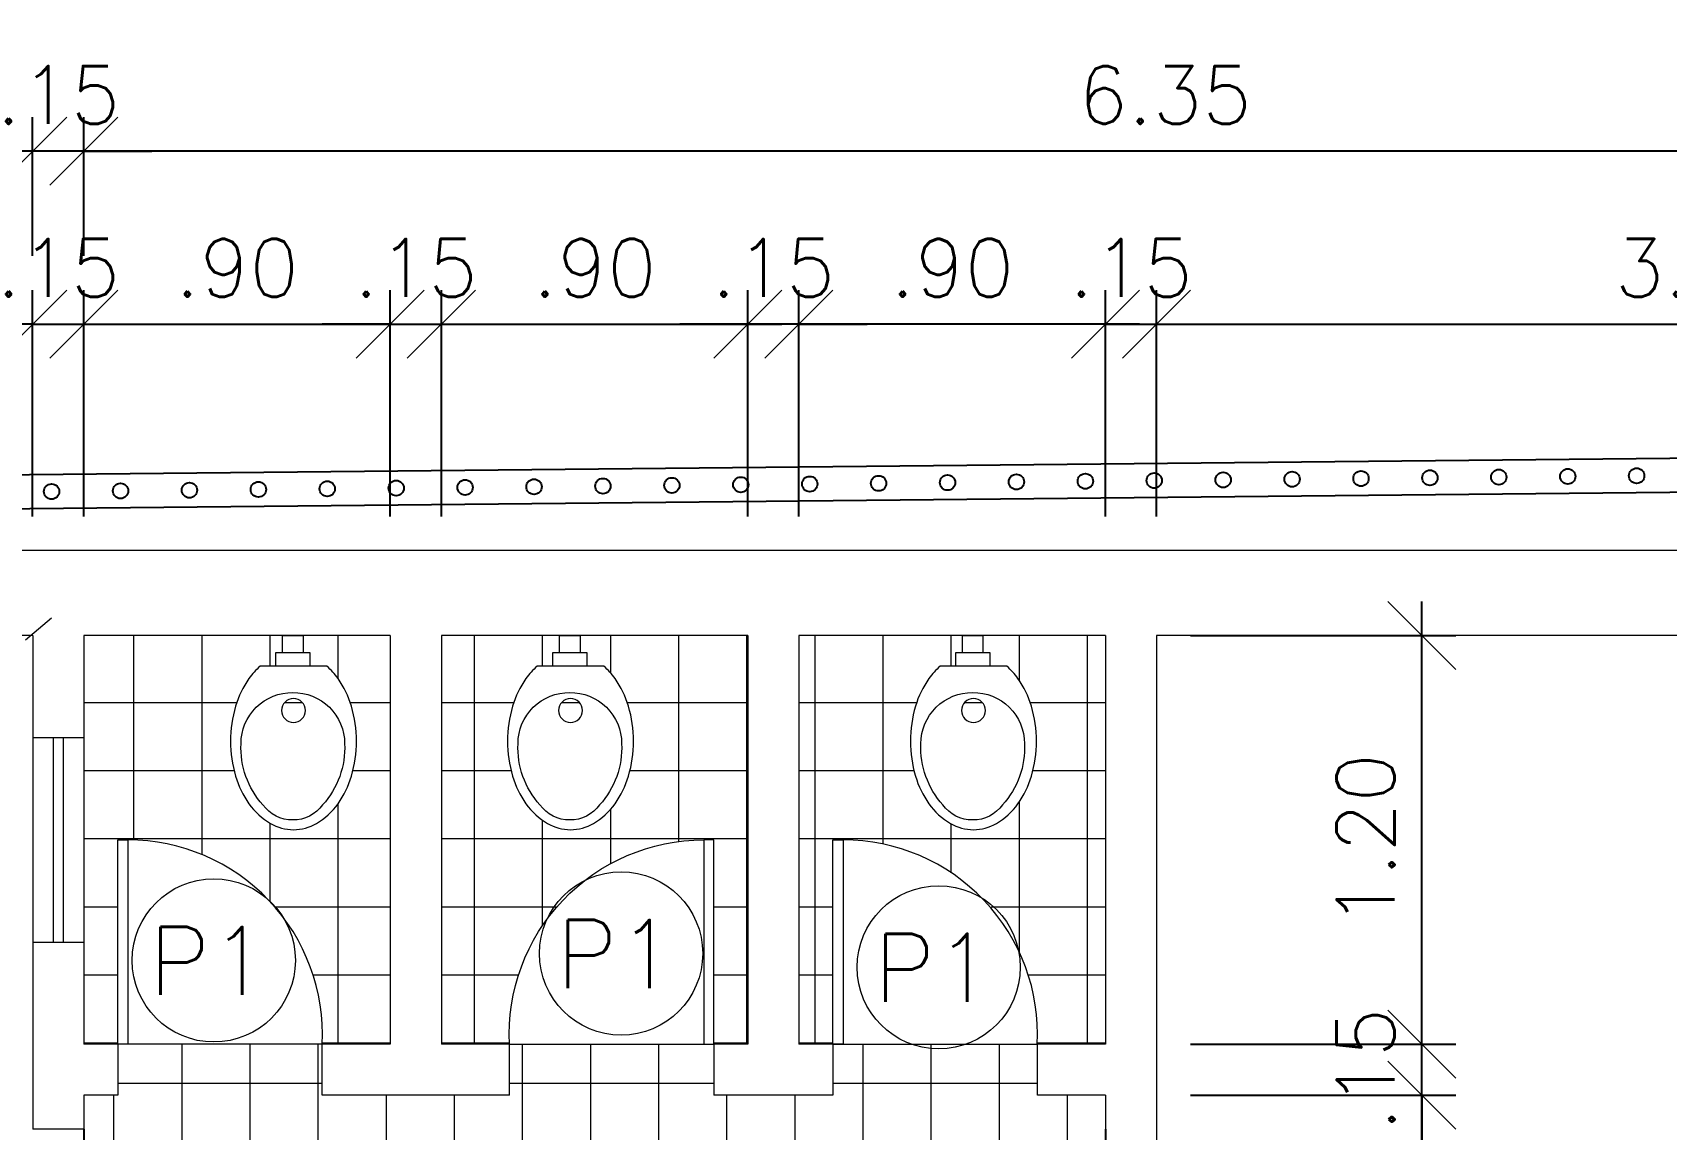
# Model space of a CAD drawing. Header units: millimetres. Extents: x 521 to 1055, y 261 to 520.
# Drawn here: x 609.561 to 614.358, y 335.264 to 338.485 of the extents above; entities that cross this region are included whole.
import ezdxf

# ---------------------------------------------------------------- set-up
doc = ezdxf.new("R2010")
doc.units = ezdxf.units.MM
doc.linetypes.add('CONTINU', pattern=[0])
doc.linetypes.add('DASHDOT', pattern=[1, 0.5, -0.25, 0, -0.25])
doc.layers.add('0.1', color=8, linetype='Continuous', lineweight=13)
doc.layers.add('01', color=8, linetype='Continuous')
doc.layers.add('parede', color=5, linetype='Continuous')
doc.styles.add('ROMANS', font='romans')
doc.styles.get("Standard").update_dxf_attribs({"font": 'romans.shx'})
doc.dimstyles.new('Fares Eng - 50', dxfattribs={"dimscale": 2, "dimtxt": 0.085, "dimasz": 0.1, "dimexe": 0.05, "dimexo": 0.05, "dimgap": 0.04, "dimtad": 1, "dimzin": 4, "dimdsep": 46, "dimtxsty": 'ROMANS', "dimblk1": 'OBLIQUE', "dimblk2": 'OBLIQUE', "dimsah": 1, "dimcen": 0.05, "dimdle": 0.05, "dimclrd": 8, "dimclre": 8, "dimclrt": 8, "dimaunit": 1, "dimadec": 0, "dimazin": 0, "dimtfac": 1, "dimtix": 1, "dimtmove": 2, "dimatfit": 0, "dimldrblk": 'OPEN90', "dimfxl": 1, "dimtolj": 1, "dimtzin": 0, "dimarcsym": 0})
pattern_1 = [(0, (-65.94123, -87.282), (0, 0.2), []), (90, (-65.94123, -87.282), (-0.2, 1e-17), [])]

# ---------------------------------------------------------------- blocks, each defined once
blk = doc.blocks.new('P60')
at = {"color": 252}
blk.add_lwpolyline([(-0.6, 0.0596), (0, 0.0596), (0, 0.03), (-0.6, 0.03)], close=True, dxfattribs=at)
at = {"color": 8}
blk.add_arc((-0.0289, 0.0596), 0.5711, 87.1025, 180, dxfattribs=at)
blk = doc.blocks.new('Vaso')
for points in [[(0.03, -0.05), (0.03, 0), (-0.03, 0), (-0.03, -0.05)], [(0.05, -0.09), (0.05, -0.05), (-0.05, -0.05), (-0.05, -0.09)]]:
    blk.add_lwpolyline(points)
for points in [[(0.1829, -0.31, -0.071776), (0.168, -0.4129, -0.083144), (0.1287, -0.4938, -0.106699), (0.0652, -0.5518, -0.132564), (-0.0021, -0.57, -0.132564), (-0.0694, -0.5518, -0.106699), (-0.1329, -0.4938, -0.083144), (-0.1722, -0.4129, -0.071776), (-0.1871, -0.31, -0.071776), (-0.1722, -0.2071, -0.083144), (-0.1329, -0.1262, -0.060171), (-0.1, -0.09), (0.0958, -0.09, -0.060171), (0.1287, -0.1262, -0.083144), (0.168, -0.2071, -0.071776)], [(-0.0876, -0.4972, 0.2474), (0, -0.5413, 0.2474), (0.0876, -0.4972, 0.197858), (0.1521, -0.3175, 0.418329), (0, -0.1675, 0.418329), (-0.1521, -0.3175, 0.197858)]]:
    blk.add_lwpolyline(points, format="xyb", close=True)
blk.add_circle((-0.0021, -0.22), 0.0352)
blk = doc.blocks.new('_OBLIQUE')
at = {"color": 0, "linetype": 'ByBlock'}
blk.add_line((-0.5, -0.5), (0.5, 0.5), dxfattribs=at)
blk = doc.blocks.new('*D1268')
at = {"layer": '0.1', "color": 8, "linetype": 'CONTINU', "lineweight": -2, "transparency": 16777216}
for p, q in [((609.5614, 337.0645), (609.5614, 337.7293)), ((609.7114, 337.0645), (609.7114, 337.7293)), ((609.5614, 337.6293), (609.3614, 337.6293)), ((609.5614, 337.6293), (609.7114, 337.6293)), ((609.7114, 337.6293), (609.9114, 337.6293))]:
    blk.add_line(p, q, dxfattribs=at)
at = {"layer": 'DEFPOINTS', "color": 0, "linetype": 'CONTINU', "lineweight": -2, "transparency": 16777216}
for p in [(609.7114, 337.6293), (609.5614, 336.9645), (609.7114, 336.9645)]:
    blk.add_point(p, dxfattribs=at)
at = {"layer": '0.1', "color": 8, "linetype": 'CONTINU', "lineweight": -2, "transparency": 16777216, "xscale": 0.2, "yscale": 0.2, "zscale": 0.2}
blk.add_blockref('_OBLIQUE', (609.5614, 337.6293), dxfattribs=at)
at = {"layer": '0.1', "color": 8, "linetype": 'CONTINU', "lineweight": -2, "transparency": 16777216, "xscale": 0.2, "yscale": 0.2, "zscale": 0.2, "rotation": 180}
blk.add_blockref('_OBLIQUE', (609.7114, 337.6293), dxfattribs=at)
at = {"layer": '0.1', "color": 8, "linetype": 'CONTINU', "transparency": 16777216, "insert": (609.6364, 337.7943), "char_height": 0.17, "attachment_point": 5, "style": 'ROMANS'}
blk.add_mtext('\\A1;.15', dxfattribs=at)
blk = doc.blocks.new('_Open90')
at = {"color": 0, "linetype": 'ByBlock', "lineweight": -2}
for p, q in [((-0.5, 0.5), (0, 0)), ((0, 0), (-1, 0)), ((0, 0), (-0.5, -0.5))]:
    blk.add_line(p, q, dxfattribs=at)
blk = doc.blocks.new('*D1269')
at = {"layer": '0.1', "color": 8, "linetype": 'CONTINU', "lineweight": -2, "transparency": 16777216}
for p, q in [((609.7114, 337.0645), (609.7114, 337.7293)), ((610.6114, 337.0645), (610.6114, 337.7293)), ((609.6114, 337.6293), (610.7114, 337.6293))]:
    blk.add_line(p, q, dxfattribs=at)
at = {"layer": 'DEFPOINTS', "color": 0, "linetype": 'CONTINU', "lineweight": -2, "transparency": 16777216}
for p in [(610.6114, 337.6293), (609.7114, 336.9645), (610.6114, 336.9645)]:
    blk.add_point(p, dxfattribs=at)
at = {"layer": '0.1', "color": 8, "linetype": 'CONTINU', "lineweight": -2, "transparency": 16777216, "xscale": 0.2, "yscale": 0.2, "zscale": 0.2, "rotation": 180}
blk.add_blockref('_OBLIQUE', (609.7114, 337.6293), dxfattribs=at)
at = {"layer": '0.1', "color": 8, "linetype": 'CONTINU', "lineweight": -2, "transparency": 16777216, "xscale": 0.2, "yscale": 0.2, "zscale": 0.2}
blk.add_blockref('_OBLIQUE', (610.6114, 337.6293), dxfattribs=at)
at = {"layer": '0.1', "color": 8, "linetype": 'CONTINU', "transparency": 16777216, "insert": (610.1614, 337.7943), "char_height": 0.17, "attachment_point": 5, "style": 'ROMANS'}
blk.add_mtext('\\A1;.90', dxfattribs=at)
blk = doc.blocks.new('*D1270')
at = {"layer": '0.1', "color": 8, "linetype": 'CONTINU', "lineweight": -2, "transparency": 16777216}
for p, q in [((610.6114, 337.0645), (610.6114, 337.7293)), ((610.7614, 337.0645), (610.7614, 337.7293)), ((610.6114, 337.6293), (610.4114, 337.6293)), ((610.6114, 337.6293), (610.7614, 337.6293)), ((610.7614, 337.6293), (610.9614, 337.6293))]:
    blk.add_line(p, q, dxfattribs=at)
at = {"layer": 'DEFPOINTS', "color": 0, "linetype": 'CONTINU', "lineweight": -2, "transparency": 16777216}
for p in [(610.7614, 337.6293), (610.6114, 336.9645), (610.7614, 336.9645)]:
    blk.add_point(p, dxfattribs=at)
at = {"layer": '0.1', "color": 8, "linetype": 'CONTINU', "lineweight": -2, "transparency": 16777216, "xscale": 0.2, "yscale": 0.2, "zscale": 0.2}
blk.add_blockref('_OBLIQUE', (610.6114, 337.6293), dxfattribs=at)
at = {"layer": '0.1', "color": 8, "linetype": 'CONTINU', "lineweight": -2, "transparency": 16777216, "xscale": 0.2, "yscale": 0.2, "zscale": 0.2, "rotation": 180}
blk.add_blockref('_OBLIQUE', (610.7614, 337.6293), dxfattribs=at)
at = {"layer": '0.1', "color": 8, "linetype": 'CONTINU', "transparency": 16777216, "insert": (610.6864, 337.7943), "char_height": 0.17, "attachment_point": 5, "style": 'ROMANS'}
blk.add_mtext('\\A1;.15', dxfattribs=at)
blk = doc.blocks.new('*D1271')
at = {"layer": '0.1', "color": 8, "linetype": 'CONTINU', "lineweight": -2, "transparency": 16777216}
for p, q in [((610.7614, 337.0645), (610.7614, 337.7293)), ((611.6614, 337.0645), (611.6614, 337.7293)), ((610.6614, 337.6293), (611.7614, 337.6293))]:
    blk.add_line(p, q, dxfattribs=at)
at = {"layer": 'DEFPOINTS', "color": 0, "linetype": 'CONTINU', "lineweight": -2, "transparency": 16777216}
for p in [(611.6614, 337.6293), (610.7614, 336.9645), (611.6614, 336.9645)]:
    blk.add_point(p, dxfattribs=at)
at = {"layer": '0.1', "color": 8, "linetype": 'CONTINU', "lineweight": -2, "transparency": 16777216, "xscale": 0.2, "yscale": 0.2, "zscale": 0.2, "rotation": 180}
blk.add_blockref('_OBLIQUE', (610.7614, 337.6293), dxfattribs=at)
at = {"layer": '0.1', "color": 8, "linetype": 'CONTINU', "lineweight": -2, "transparency": 16777216, "xscale": 0.2, "yscale": 0.2, "zscale": 0.2}
blk.add_blockref('_OBLIQUE', (611.6614, 337.6293), dxfattribs=at)
at = {"layer": '0.1', "color": 8, "linetype": 'CONTINU', "transparency": 16777216, "insert": (611.2114, 337.7943), "char_height": 0.17, "attachment_point": 5, "style": 'ROMANS'}
blk.add_mtext('\\A1;.90', dxfattribs=at)
blk = doc.blocks.new('*D1272')
at = {"layer": '0.1', "color": 8, "linetype": 'CONTINU', "lineweight": -2, "transparency": 16777216}
for p, q in [((612.7114, 337.0645), (612.7114, 337.7293)), ((612.8614, 337.0645), (612.8614, 337.7293)), ((612.7114, 337.6293), (612.5114, 337.6293)), ((612.7114, 337.6293), (612.8614, 337.6293)), ((612.8614, 337.6293), (613.0614, 337.6293))]:
    blk.add_line(p, q, dxfattribs=at)
at = {"layer": 'DEFPOINTS', "color": 0, "linetype": 'CONTINU', "lineweight": -2, "transparency": 16777216}
for p in [(612.8614, 337.6293), (612.7114, 336.9645), (612.8614, 336.9645)]:
    blk.add_point(p, dxfattribs=at)
at = {"layer": '0.1', "color": 8, "linetype": 'CONTINU', "lineweight": -2, "transparency": 16777216, "xscale": 0.2, "yscale": 0.2, "zscale": 0.2}
blk.add_blockref('_OBLIQUE', (612.7114, 337.6293), dxfattribs=at)
at = {"layer": '0.1', "color": 8, "linetype": 'CONTINU', "lineweight": -2, "transparency": 16777216, "xscale": 0.2, "yscale": 0.2, "zscale": 0.2, "rotation": 180}
blk.add_blockref('_OBLIQUE', (612.8614, 337.6293), dxfattribs=at)
at = {"layer": '0.1', "color": 8, "linetype": 'CONTINU', "transparency": 16777216, "insert": (612.7864, 337.7943), "char_height": 0.17, "attachment_point": 5, "style": 'ROMANS'}
blk.add_mtext('\\A1;.15', dxfattribs=at)
blk = doc.blocks.new('*D1273')
at = {"layer": '0.1', "color": 8, "linetype": 'CONTINU', "lineweight": -2, "transparency": 16777216}
for p, q in [((612.8614, 337.0645), (612.8614, 337.7293)), ((616.0614, 337.0645), (616.0614, 337.7293)), ((612.7614, 337.6293), (616.1614, 337.6293))]:
    blk.add_line(p, q, dxfattribs=at)
at = {"layer": 'DEFPOINTS', "color": 0, "linetype": 'CONTINU', "lineweight": -2, "transparency": 16777216}
for p in [(616.0614, 337.6293), (612.8614, 336.9645), (616.0614, 336.9645)]:
    blk.add_point(p, dxfattribs=at)
at = {"layer": '0.1', "color": 8, "linetype": 'CONTINU', "lineweight": -2, "transparency": 16777216, "xscale": 0.2, "yscale": 0.2, "zscale": 0.2, "rotation": 180}
blk.add_blockref('_OBLIQUE', (612.8614, 337.6293), dxfattribs=at)
at = {"layer": '0.1', "color": 8, "linetype": 'CONTINU', "lineweight": -2, "transparency": 16777216, "xscale": 0.2, "yscale": 0.2, "zscale": 0.2}
blk.add_blockref('_OBLIQUE', (616.0614, 337.6293), dxfattribs=at)
at = {"layer": '0.1', "color": 8, "linetype": 'CONTINU', "transparency": 16777216, "insert": (614.4614, 337.7943), "char_height": 0.17, "attachment_point": 5, "style": 'ROMANS'}
blk.add_mtext('\\A1;3.20', dxfattribs=at)
blk = doc.blocks.new('*D1275')
at = {"layer": '0.1', "color": 8, "linetype": 'CONTINU', "lineweight": -2, "transparency": 16777216}
for p, q in [((609.7114, 337.8293), (609.7114, 338.237)), ((616.0614, 337.8293), (616.0614, 338.237)), ((616.1614, 338.137), (609.6114, 338.137))]:
    blk.add_line(p, q, dxfattribs=at)
at = {"layer": 'DEFPOINTS', "color": 0, "linetype": 'CONTINU', "lineweight": -2, "transparency": 16777216}
for p in [(609.7114, 338.137), (609.7114, 337.7293), (616.0614, 337.7293)]:
    blk.add_point(p, dxfattribs=at)
at = {"layer": '0.1', "color": 8, "linetype": 'CONTINU', "lineweight": -2, "transparency": 16777216, "xscale": 0.2, "yscale": 0.2, "zscale": 0.2, "rotation": 180}
blk.add_blockref('_OBLIQUE', (609.7114, 338.137), dxfattribs=at)
at = {"layer": '0.1', "color": 8, "linetype": 'CONTINU', "lineweight": -2, "transparency": 16777216, "xscale": 0.2, "yscale": 0.2, "zscale": 0.2}
blk.add_blockref('_OBLIQUE', (616.0614, 338.137), dxfattribs=at)
at = {"layer": '0.1', "color": 8, "linetype": 'CONTINU', "transparency": 16777216, "insert": (612.8864, 338.302), "char_height": 0.17, "attachment_point": 5, "style": 'ROMANS'}
blk.add_mtext('\\A1;6.35', dxfattribs=at)
blk = doc.blocks.new('*D1277')
at = {"layer": '0.1', "color": 8, "linetype": 'CONTINU', "lineweight": -2, "transparency": 16777216}
for p, q in [((609.5614, 337.8293), (609.5614, 338.237)), ((609.7114, 337.8293), (609.7114, 338.237)), ((609.5614, 338.137), (609.3614, 338.137)), ((609.7114, 338.137), (609.5614, 338.137)), ((609.7114, 338.137), (609.9114, 338.137))]:
    blk.add_line(p, q, dxfattribs=at)
at = {"layer": 'DEFPOINTS', "color": 0, "linetype": 'CONTINU', "lineweight": -2, "transparency": 16777216}
for p in [(609.5614, 338.137), (609.5614, 337.7293), (609.7114, 337.7293)]:
    blk.add_point(p, dxfattribs=at)
at = {"layer": '0.1', "color": 8, "linetype": 'CONTINU', "lineweight": -2, "transparency": 16777216, "xscale": 0.2, "yscale": 0.2, "zscale": 0.2}
blk.add_blockref('_OBLIQUE', (609.5614, 338.137), dxfattribs=at)
at = {"layer": '0.1', "color": 8, "linetype": 'CONTINU', "lineweight": -2, "transparency": 16777216, "xscale": 0.2, "yscale": 0.2, "zscale": 0.2, "rotation": 180}
blk.add_blockref('_OBLIQUE', (609.7114, 338.137), dxfattribs=at)
at = {"layer": '0.1', "color": 8, "linetype": 'CONTINU', "transparency": 16777216, "insert": (609.6364, 338.302), "char_height": 0.17, "attachment_point": 5, "style": 'ROMANS'}
blk.add_mtext('\\A1;.15', dxfattribs=at)
blk = doc.blocks.new('*D1278')
at = {"layer": '0.1', "color": 8, "linetype": 'CONTINU', "lineweight": -2, "transparency": 16777216}
for p, q in [((607.0614, 337.8293), (607.0614, 338.237)), ((609.5614, 337.8293), (609.5614, 338.237)), ((609.6614, 338.137), (606.9614, 338.137))]:
    blk.add_line(p, q, dxfattribs=at)
at = {"layer": 'DEFPOINTS', "color": 0, "linetype": 'CONTINU', "lineweight": -2, "transparency": 16777216}
for p in [(607.0614, 338.137), (607.0614, 337.7293), (609.5614, 337.7293)]:
    blk.add_point(p, dxfattribs=at)
at = {"layer": '0.1', "color": 8, "linetype": 'CONTINU', "lineweight": -2, "transparency": 16777216, "xscale": 0.2, "yscale": 0.2, "zscale": 0.2, "rotation": 180}
blk.add_blockref('_OBLIQUE', (607.0614, 338.137), dxfattribs=at)
at = {"layer": '0.1', "color": 8, "linetype": 'CONTINU', "lineweight": -2, "transparency": 16777216, "xscale": 0.2, "yscale": 0.2, "zscale": 0.2}
blk.add_blockref('_OBLIQUE', (609.5614, 338.137), dxfattribs=at)
at = {"layer": '0.1', "color": 8, "linetype": 'CONTINU', "transparency": 16777216, "insert": (607.8978, 338.3677), "char_height": 0.17, "attachment_point": 5, "style": 'ROMANS'}
blk.add_mtext('\\A1;2.50', dxfattribs=at)
blk = doc.blocks.new('*D1282')
at = {"layer": '0.1', "color": 8, "linetype": 'CONTINU', "lineweight": -2, "transparency": 16777216}
for p, q in [((600.3114, 338.337), (600.3114, 338.7447)), ((616.3114, 338.337), (616.3114, 338.7447)), ((616.4114, 338.6447), (600.2114, 338.6447))]:
    blk.add_line(p, q, dxfattribs=at)
at = {"layer": 'DEFPOINTS', "color": 0, "linetype": 'CONTINU', "lineweight": -2, "transparency": 16777216}
for p in [(600.3114, 338.6447), (600.3114, 338.237), (616.3114, 338.237)]:
    blk.add_point(p, dxfattribs=at)
at = {"layer": '0.1', "color": 8, "linetype": 'CONTINU', "lineweight": -2, "transparency": 16777216, "xscale": 0.2, "yscale": 0.2, "zscale": 0.2, "rotation": 180}
blk.add_blockref('_OBLIQUE', (600.3114, 338.6447), dxfattribs=at)
at = {"layer": '0.1', "color": 8, "linetype": 'CONTINU', "lineweight": -2, "transparency": 16777216, "xscale": 0.2, "yscale": 0.2, "zscale": 0.2}
blk.add_blockref('_OBLIQUE', (616.3114, 338.6447), dxfattribs=at)
at = {"layer": '0.1', "color": 8, "linetype": 'CONTINU', "transparency": 16777216, "insert": (607.8096, 338.8579), "char_height": 0.17, "attachment_point": 5, "style": 'ROMANS'}
blk.add_mtext('\\A1;16.00', dxfattribs=at)
blk = doc.blocks.new('*D1599')
at = {"layer": '0.1', "color": 8, "linetype": 'CONTINU', "lineweight": -2, "transparency": 16777216}
for p, q in [((613.6402, 335.5145), (613.6402, 335.7145)), ((612.9614, 335.5145), (613.7402, 335.5145)), ((613.6402, 335.3645), (613.6402, 335.5145)), ((612.9614, 335.3645), (613.7402, 335.3645)), ((613.6402, 335.3645), (613.6402, 335.1645))]:
    blk.add_line(p, q, dxfattribs=at)
at = {"layer": 'DEFPOINTS', "color": 0, "linetype": 'CONTINU', "lineweight": -2, "transparency": 16777216}
for p in [(612.8614, 335.5145), (613.6402, 335.5145), (612.8614, 335.3645)]:
    blk.add_point(p, dxfattribs=at)
at = {"layer": '0.1', "color": 8, "linetype": 'CONTINU', "lineweight": -2, "transparency": 16777216, "xscale": 0.2, "yscale": 0.2, "zscale": 0.2}
for p, rotation in [((613.6402, 335.5145), 270), ((613.6402, 335.3645), 90)]:
    blk.add_blockref('_OBLIQUE', p, dxfattribs=dict(at, rotation=rotation))
at = {"layer": '0.1', "color": 8, "linetype": 'CONTINU', "transparency": 16777216, "insert": (613.4752, 335.4395), "char_height": 0.17, "attachment_point": 5, "rotation": 90, "style": 'ROMANS'}
blk.add_mtext('\\A1;.15', dxfattribs=at)
blk = doc.blocks.new('*D1600')
at = {"layer": '0.1', "color": 8, "linetype": 'CONTINU', "lineweight": -2, "transparency": 16777216}
for p, q in [((613.6402, 335.4145), (613.6402, 336.8145)), ((612.9614, 336.7145), (613.7402, 336.7145)), ((612.9614, 335.5145), (613.7402, 335.5145))]:
    blk.add_line(p, q, dxfattribs=at)
at = {"layer": 'DEFPOINTS', "color": 0, "linetype": 'CONTINU', "lineweight": -2, "transparency": 16777216}
for p in [(612.8614, 336.7145), (613.6402, 336.7145), (612.8614, 335.5145)]:
    blk.add_point(p, dxfattribs=at)
at = {"layer": '0.1', "color": 8, "linetype": 'CONTINU', "lineweight": -2, "transparency": 16777216, "xscale": 0.2, "yscale": 0.2, "zscale": 0.2}
for p, rotation in [((613.6402, 336.7145), 90), ((613.6402, 335.5145), 270)]:
    blk.add_blockref('_OBLIQUE', p, dxfattribs=dict(at, rotation=rotation))
at = {"layer": '0.1', "color": 8, "linetype": 'CONTINU', "transparency": 16777216, "insert": (613.4752, 336.1145), "char_height": 0.17, "attachment_point": 5, "rotation": 90, "style": 'ROMANS'}
blk.add_mtext('\\A1;1.20', dxfattribs=at)
blk = doc.blocks.new('*D1343')
at = {"layer": '0.1', "color": 8, "linetype": 'CONTINU', "lineweight": -2, "transparency": 16777216}
for p, q in [((611.8114, 337.0645), (611.8114, 337.7293)), ((612.7114, 337.0645), (612.7114, 337.7293)), ((612.8114, 337.6293), (611.7114, 337.6293))]:
    blk.add_line(p, q, dxfattribs=at)
at = {"layer": 'DEFPOINTS', "color": 0, "linetype": 'CONTINU', "lineweight": -2, "transparency": 16777216}
for p in [(611.8114, 337.6293), (611.8114, 336.9645), (612.7114, 336.9645)]:
    blk.add_point(p, dxfattribs=at)
at = {"layer": '0.1', "color": 8, "linetype": 'CONTINU', "lineweight": -2, "transparency": 16777216, "xscale": 0.2, "yscale": 0.2, "zscale": 0.2, "rotation": 180}
blk.add_blockref('_OBLIQUE', (611.8114, 337.6293), dxfattribs=at)
at = {"layer": '0.1', "color": 8, "linetype": 'CONTINU', "lineweight": -2, "transparency": 16777216, "xscale": 0.2, "yscale": 0.2, "zscale": 0.2}
blk.add_blockref('_OBLIQUE', (612.7114, 337.6293), dxfattribs=at)
at = {"layer": '0.1', "color": 8, "linetype": 'CONTINU', "transparency": 16777216, "insert": (612.2614, 337.7943), "char_height": 0.17, "attachment_point": 5, "style": 'ROMANS'}
blk.add_mtext('\\A1;.90', dxfattribs=at)
blk = doc.blocks.new('*D1344')
at = {"layer": '0.1', "color": 8, "linetype": 'CONTINU', "lineweight": -2, "transparency": 16777216}
for p, q in [((611.6614, 337.0645), (611.6614, 337.7293)), ((611.8114, 337.0645), (611.8114, 337.7293)), ((611.6614, 337.6293), (611.4614, 337.6293)), ((611.8114, 337.6293), (611.6614, 337.6293)), ((611.8114, 337.6293), (612.0114, 337.6293))]:
    blk.add_line(p, q, dxfattribs=at)
at = {"layer": 'DEFPOINTS', "color": 0, "linetype": 'CONTINU', "lineweight": -2, "transparency": 16777216}
for p in [(611.6614, 337.6293), (611.6614, 336.9645), (611.8114, 336.9645)]:
    blk.add_point(p, dxfattribs=at)
at = {"layer": '0.1', "color": 8, "linetype": 'CONTINU', "lineweight": -2, "transparency": 16777216, "xscale": 0.2, "yscale": 0.2, "zscale": 0.2}
blk.add_blockref('_OBLIQUE', (611.6614, 337.6293), dxfattribs=at)
at = {"layer": '0.1', "color": 8, "linetype": 'CONTINU', "lineweight": -2, "transparency": 16777216, "xscale": 0.2, "yscale": 0.2, "zscale": 0.2, "rotation": 180}
blk.add_blockref('_OBLIQUE', (611.8114, 337.6293), dxfattribs=at)
at = {"layer": '0.1', "color": 8, "linetype": 'CONTINU', "transparency": 16777216, "insert": (611.7364, 337.7943), "char_height": 0.17, "attachment_point": 5, "style": 'ROMANS'}
blk.add_mtext('\\A1;.15', dxfattribs=at)
blk = doc.blocks.new('*D1617')
at = {"layer": '0.1', "color": 8, "linetype": 'CONTINU', "lineweight": -2, "transparency": 16777216}
for p, q in [((609.7114, 335.2645), (609.7114, 334.8499)), ((612.7114, 335.2645), (612.7114, 334.8499)), ((612.8114, 334.9499), (609.6114, 334.9499))]:
    blk.add_line(p, q, dxfattribs=at)
at = {"layer": 'DEFPOINTS', "color": 0, "linetype": 'CONTINU', "lineweight": -2, "transparency": 16777216}
for p in [(609.7114, 335.3645), (612.7114, 335.3645), (609.7114, 334.9499)]:
    blk.add_point(p, dxfattribs=at)
at = {"layer": '0.1', "color": 8, "linetype": 'CONTINU', "lineweight": -2, "transparency": 16777216, "xscale": 0.2, "yscale": 0.2, "zscale": 0.2, "rotation": 180}
blk.add_blockref('_OBLIQUE', (609.7114, 334.9499), dxfattribs=at)
at = {"layer": '0.1', "color": 8, "linetype": 'CONTINU', "lineweight": -2, "transparency": 16777216, "xscale": 0.2, "yscale": 0.2, "zscale": 0.2}
blk.add_blockref('_OBLIQUE', (612.7114, 334.9499), dxfattribs=at)
at = {"layer": '0.1', "color": 8, "linetype": 'CONTINU', "transparency": 16777216, "insert": (611.2114, 335.1149), "char_height": 0.17, "attachment_point": 5, "style": 'ROMANS'}
blk.add_mtext('\\A1;3.00', dxfattribs=at)
blk = doc.blocks.new('*D1356')
at = {"layer": '0.1', "color": 8, "linetype": 'CONTINU', "lineweight": -2, "transparency": 16777216}
for p, q in [((613.6402, 332.8145), (613.6402, 335.4645)), ((612.9614, 335.3645), (613.7402, 335.3645)), ((612.9614, 332.9145), (613.7402, 332.9145))]:
    blk.add_line(p, q, dxfattribs=at)
at = {"layer": 'DEFPOINTS', "color": 0, "linetype": 'CONTINU', "lineweight": -2, "transparency": 16777216}
for p in [(612.8614, 335.3645), (613.6402, 335.3645), (612.8614, 332.9145)]:
    blk.add_point(p, dxfattribs=at)
at = {"layer": '0.1', "color": 8, "linetype": 'CONTINU', "lineweight": -2, "transparency": 16777216, "xscale": 0.2, "yscale": 0.2, "zscale": 0.2}
for p, rotation in [((613.6402, 335.3645), 90), ((613.6402, 332.9145), 270)]:
    blk.add_blockref('_OBLIQUE', p, dxfattribs=dict(at, rotation=rotation))
at = {"layer": '0.1', "color": 8, "linetype": 'CONTINU', "transparency": 16777216, "insert": (613.4752, 334.1395), "char_height": 0.17, "attachment_point": 5, "rotation": 90, "style": 'ROMANS'}
blk.add_mtext('\\A1;2.45', dxfattribs=at)
blk = doc.blocks.new('SUP')
at = {"layer": '01', "color": 8}
for p, q in [((247.1784, 61.9223), (222.7, 61.6788)), ((247.1784, 61.8223), (222.8, 61.5798))]:
    blk.add_line(p, q, dxfattribs=at)
at = {"layer": 'parede', "color": 8}
for centre in [(236.1051, 61.7622), (236.3075, 61.7642), (236.5098, 61.7662), (231.8557, 61.7199), (232.058, 61.7219), (232.2604, 61.7239), (232.4627, 61.7259), (232.6651, 61.7279), (232.8674, 61.73), (233.0698, 61.732), (233.2721, 61.734), (233.4745, 61.736), (233.6769, 61.738), (233.8792, 61.74), (234.0816, 61.742), (234.2839, 61.744), (234.4863, 61.7461), (234.6886, 61.7481), (234.891, 61.7501), (235.0933, 61.7521), (235.2957, 61.7541), (235.4981, 61.7561), (235.7004, 61.7581), (235.9028, 61.7602)]:
    blk.add_circle(centre, 0.0225, dxfattribs=at)

msp = doc.modelspace()

# ---------------------------------------------------------------- hatches: boundary and pattern name
at = {"layer": '0.1', "linetype": 'CONTINU'}
h = msp.add_hatch(dxfattribs=at)
h.set_pattern_fill('_USER', color=8, scale=0.2, style=0, double=1, pattern_type=0)
h.set_pattern_definition(pattern_1)
h.paths.add_polyline_path([(610.61144, 336.71448), (610.35527, 336.71448), (610.35527, 336.66448), (610.29527, 336.66448), (610.29527, 336.71448), (609.71144, 336.71448), (609.71144, 336.41448), (609.71144, 335.81448), (609.71144, 335.51448), (609.81144, 335.51448), (609.81144, 336.11448), (609.84104, 336.11448, -0.429104), (610.41144, 335.51448), (610.61144, 335.51448)])
h.paths.add_polyline_path([(610.15723, 336.30153, 0.0000031), (610.15723, 336.30153, -0.0000023)], flags=0)
h.paths.add_polyline_path([(610.29213, 336.49445, -1), (610.36263, 336.49445, -1)], flags=0)
edge = h.paths.add_edge_path(flags=16)
edge.add_arc((610.50654, 336.40448), 0.36416, 180.00004, 196.42173)
edge.add_arc((610.41846, 336.37852), 0.27234, 196.42181, 215.43328)
edge.add_arc((610.36268, 336.33883), 0.20388, 215.43328, 239.79472)
edge.add_arc((610.32738, 336.27818), 0.1337, 239.79469, 270.00001)
edge.add_arc((610.32738, 336.27818), 0.1337, 269.99999, 300.20531)
edge.add_arc((610.29207, 336.33883), 0.20388, 300.20528, 324.56672)
edge.add_arc((610.23629, 336.37852), 0.27234, 324.56672, 343.57819)
edge.add_arc((610.14822, 336.40448), 0.36416, 343.57827, 359.99996)
edge.add_arc((610.14822, 336.40448), 0.36416, 0.00004, 16.42173)
edge.add_arc((610.23629, 336.43044), 0.27234, 16.42181, 35.43328)
edge.add_arc((610.29207, 336.47012), 0.20388, 35.43334, 49.20691)
edge.add_line((610.42527, 336.62448), (610.22948, 336.62448))
edge.add_arc((610.36269, 336.47012), 0.20388, 130.79309, 144.56666)
edge.add_arc((610.41846, 336.43044), 0.27234, 144.56672, 163.57819)
edge.add_arc((610.50654, 336.40448), 0.36416, 163.57827, 179.99996)
at = {"layer": '0.1'}
h = msp.add_hatch(dxfattribs=at)
h.set_pattern_fill('_USER', color=8, scale=0.2, style=0, double=1, pattern_type=0)
h.set_pattern_definition(pattern_1)
h.paths.add_polyline_path([(611.66144, 336.71448), (611.16868, 336.71448), (611.16868, 336.66448), (611.10868, 336.66448), (611.10868, 336.71448), (610.76144, 336.71448), (610.76144, 335.51448), (610.96144, 335.51448, -0.429104), (611.53184, 336.11448), (611.56144, 336.11448), (611.56144, 335.51448), (611.66144, 335.51448)])
h.paths.add_polyline_path([(610.97064, 336.30153, 0.0000031), (610.97064, 336.30153, -0.0000023)], flags=0)
h.paths.add_polyline_path([(611.10553, 336.49445, -1), (611.17603, 336.49445, -1)], flags=0)
edge = h.paths.add_edge_path(flags=16)
edge.add_arc((611.31994, 336.40448), 0.36416, 180.00004, 196.42173)
edge.add_arc((611.23187, 336.37852), 0.27234, 196.42181, 215.43328)
edge.add_arc((611.17609, 336.33883), 0.20388, 215.43328, 239.79472)
edge.add_arc((611.14078, 336.27818), 0.1337, 239.79469, 270.00001)
edge.add_arc((611.14078, 336.27818), 0.1337, 269.99999, 300.20531)
edge.add_arc((611.10548, 336.33883), 0.20388, 300.20528, 324.56672)
edge.add_arc((611.0497, 336.37852), 0.27234, 324.56672, 343.57819)
edge.add_arc((610.96162, 336.40448), 0.36416, 343.57827, 359.99996)
edge.add_arc((610.96162, 336.40448), 0.36416, 0.00004, 16.42173)
edge.add_arc((611.0497, 336.43044), 0.27234, 16.42181, 35.43328)
edge.add_arc((611.10548, 336.47012), 0.20388, 35.43334, 49.20691)
edge.add_line((611.23868, 336.62448), (611.04289, 336.62448))
edge.add_arc((611.17609, 336.47012), 0.20388, 130.79309, 144.56666)
edge.add_arc((611.23187, 336.43044), 0.27234, 144.56672, 163.57819)
edge.add_arc((611.31994, 336.40448), 0.36416, 163.57827, 179.99996)
at = {"layer": '0.1', "linetype": 'CONTINU'}
h = msp.add_hatch(dxfattribs=at)
h.set_pattern_fill('_USER', color=8, scale=0.2, style=0, double=1, pattern_type=0)
h.set_pattern_definition(pattern_1)
h.paths.add_polyline_path([(612.71144, 336.71448), (612.3517, 336.71448), (612.3517, 336.66448), (612.2917, 336.66448), (612.2917, 336.71448), (611.81144, 336.71448), (611.81144, 335.51448), (611.91144, 335.51448), (611.91144, 336.11448), (611.94104, 336.11448, -0.2002278), (612.34693, 335.94515, -0.1067037), (612.41144, 335.86726, -0.1648706), (612.51144, 335.51448), (612.71144, 335.51448)])
h.paths.add_polyline_path([(612.15366, 336.30153), (612.15366, 336.30153, 0.0000022), (612.15366, 336.30153), (612.15366, 336.30153, -0.0000023)], flags=0)
h.paths.add_polyline_path([(612.28855, 336.49445, -1), (612.35905, 336.49445, -1)], flags=0)
edge = h.paths.add_edge_path(flags=16)
edge.add_arc((612.50296, 336.40448), 0.36416, 180.00004, 196.42173)
edge.add_arc((612.41489, 336.37852), 0.27234, 196.42181, 215.43328)
edge.add_arc((612.35911, 336.33883), 0.20388, 215.43328, 239.79472)
edge.add_arc((612.3238, 336.27818), 0.1337, 239.79469, 270.00001)
edge.add_arc((612.3238, 336.27818), 0.1337, 269.99999, 300.20531)
edge.add_arc((612.28849, 336.33883), 0.20388, 300.20528, 324.56672)
edge.add_arc((612.23272, 336.37852), 0.27234, 324.56672, 343.57819)
edge.add_arc((612.14464, 336.40448), 0.36416, 343.57827, 359.99996)
edge.add_arc((612.14464, 336.40448), 0.36416, 0.00004, 16.42173)
edge.add_arc((612.23272, 336.43044), 0.27234, 16.42181, 35.43328)
edge.add_arc((612.28849, 336.47012), 0.20388, 35.43334, 49.20691)
edge.add_line((612.4217, 336.62448), (612.22591, 336.62448))
edge.add_arc((612.35911, 336.47012), 0.20388, 130.79309, 144.56666)
edge.add_arc((612.41489, 336.43044), 0.27234, 144.56672, 163.57819)
edge.add_arc((612.50296, 336.40448), 0.36416, 163.57827, 179.99996)
h = msp.add_hatch(dxfattribs=at)
h.set_pattern_fill('_USER', color=8, scale=0.2, style=0, double=1, pattern_type=0)
h.set_pattern_definition([(0, (0, 0), (0, 0.2), []), (90, (0, 0), (-0.2, 1e-17), [])])
h.paths.add_polyline_path([(612.16144, 334.16354), (612.71144, 334.16354), (612.71144, 335.36448), (612.51144, 335.36448), (612.51144, 335.51448), (611.91144, 335.51448), (611.91144, 335.36448), (611.88144, 335.36448), (611.56144, 335.36448), (611.56144, 335.51448), (611.53184, 335.51448), (610.96144, 335.51448), (610.96144, 335.36448), (610.93144, 335.36448), (610.41144, 335.36448), (610.41144, 335.51448), (609.81144, 335.51448), (609.81144, 335.36448), (609.78144, 335.36448), (609.71144, 335.36448), (609.71144, 335.26448), (609.71144, 334.66448), (609.71144, 333.71448, -0.4014456), (610.41144, 333.04448), (610.41144, 333.01448), (609.71144, 333.01448), (609.71144, 332.98448), (609.71144, 332.91448), (610.61144, 332.91448), (610.61144, 334.56448), (610.76144, 334.56448), (610.76144, 333.96493, -0.162816), (610.76444, 333.97343, -0.3480503), (610.95444, 334.03643, -0.1445233), (611.01931, 333.98521, -0.027927), (611.03381, 333.95954, -0.0226719), (611.04605, 333.93161, -0.0840705), (611.05492, 333.88783, -0.0080509), (611.05545, 333.85513), (611.05545, 333.85343), (611.05545, 333.85173, -0.0080509), (611.05492, 333.81903, -0.0840705), (611.04605, 333.77524, -0.0226719), (611.03381, 333.74732, -0.027927), (611.01931, 333.72165, -0.1445233), (610.95444, 333.67043, -0.3480503), (610.76444, 333.73343, -0.162816), (610.76144, 333.74193), (610.76144, 333.36098, -0.162816), (610.76444, 333.36948, -0.3480503), (610.95444, 333.43248, -0.1445233), (611.01931, 333.38126, -0.027927), (611.03381, 333.35559, -0.0226719), (611.04605, 333.32767, -0.0840705), (611.05492, 333.28388, -0.0080509), (611.05545, 333.25118), (611.05545, 333.24948), (611.05545, 333.24778, -0.0080509), (611.05492, 333.21508, -0.0840705), (611.04605, 333.17129, -0.0226719), (611.03381, 333.14337, -0.027927), (611.01931, 333.1177, -0.1445233), (610.95444, 333.06648, -0.3480503), (610.76444, 333.12948, -0.162816), (610.76144, 333.13798), (610.76144, 332.91448), (612.16144, 332.91448)])
h.paths.add_polyline_path([(609.81693, 334.9492, -1), (610.29622, 334.9492, -1)], flags=16)
h.paths.add_polyline_path([(611.05297, 334.6266), (611.92797, 334.6266), (611.92797, 335.0016), (611.05297, 335.0016)], flags=8)
h.paths.add_polyline_path([(610.80051, 334.30353), (612.16717, 334.30353), (612.16717, 334.66067), (610.80051, 334.66067)], flags=24)
h.paths.add_polyline_path([(611.05297, 334.6266), (611.92797, 334.6266), (611.92797, 335.0016), (611.05297, 335.0016)], flags=24)
h.paths.add_polyline_path([(610.80051, 334.30353), (612.16717, 334.30353), (612.16717, 334.66067), (610.80051, 334.66067)], flags=8)
h.paths.add_polyline_path([(610.85668, 335.29988), (611.56621, 335.29988), (611.56621, 334.99988), (610.85668, 334.99988)], flags=24)
h.paths.add_polyline_path([(611.14072, 333.399), (611.14072, 334.07996), (611.44072, 334.07996), (611.44072, 333.399)], flags=24)
h.paths.add_polyline_path([(609.83501, 334.79769), (610.23025, 334.79769), (610.23025, 335.09769), (609.83501, 335.09769)], flags=24)

# ---------------------------------------------------------------- linework, layer by layer
at = {"layer": '0.1', "color": 7}
for p, q in [((616.31144, 336.96448), (604.66144, 336.96448)), ((609.56144, 336.71448), (607.06144, 336.71448)), ((609.56144, 336.71448), (609.56144, 336.41448)), ((609.71144, 336.71448), (609.71144, 336.41448)), ((610.61144, 336.71448), (609.71144, 336.71448)), ((610.61144, 336.71448), (610.61144, 335.51448)), ((610.76144, 336.71448), (610.76144, 335.51448)), ((611.66144, 336.71448), (610.76144, 336.71448)), ((611.66144, 336.71448), (611.66144, 335.51448)), ((611.81144, 336.71448), (611.81144, 335.51448)), ((612.71144, 336.71448), (611.81144, 336.71448)), ((612.71144, 336.71448), (612.71144, 335.51448)), ((616.06144, 336.71448), (612.86144, 336.71448)), ((612.86144, 336.71448), (612.86144, 332.76448)), ((609.71144, 336.41448), (609.56144, 336.41448)), ((609.56144, 335.81448), (609.71144, 335.81448)), ((609.56144, 335.81448), (609.56144, 335.26448)), ((609.71144, 335.81448), (609.71144, 335.51448)), ((609.81144, 335.51448), (609.71144, 335.51448)), ((609.81144, 335.51448), (609.81144, 335.36448)), ((610.41144, 335.36448), (610.41144, 335.51448)), ((610.61144, 335.51448), (610.41144, 335.51448)), ((610.96144, 335.51448), (610.76144, 335.51448)), ((610.96144, 335.36448), (610.96144, 335.51448)), ((611.66144, 335.51448), (611.56144, 335.51448)), ((611.56144, 335.51448), (611.56144, 335.36448)), ((611.91144, 335.51448), (611.81144, 335.51448)), ((611.91144, 335.51448), (611.91144, 335.36448)), ((612.71144, 335.51448), (612.51144, 335.51448)), ((612.51144, 335.36448), (612.51144, 335.51448)), ((609.71144, 335.36448), (609.71144, 335.26448)), ((609.81144, 335.36448), (609.71144, 335.36448)), ((610.96144, 335.36448), (610.41144, 335.36448)), ((611.91144, 335.36448), (611.56144, 335.36448)), ((612.71144, 335.36448), (612.51144, 335.36448)), ((612.71144, 335.36448), (612.71144, 332.91448)), ((609.71144, 335.26448), (609.56144, 335.26448))]:
    msp.add_line(p, q, dxfattribs=at)
at = {"layer": '0.1', "color": 8, "linetype": 'DASHDOT', "ltscale": 0.5}
msp.add_line((606.96144, 334.52448), (609.66144, 336.80448), dxfattribs=at)
at = {"layer": '0.1', "color": 8, "linetype": 'CONTINU'}
for p, q in [((609.56144, 336.41448), (609.56144, 335.81448)), ((609.62144, 336.41448), (609.62144, 335.81448)), ((609.65144, 336.41448), (609.65144, 335.81448)), ((609.71144, 336.41448), (609.71144, 335.81448)), ((610.41144, 335.51448), (609.81144, 335.51448)), ((610.96144, 335.51448), (611.56144, 335.51448)), ((611.91144, 335.51448), (612.51144, 335.51448))]:
    msp.add_line(p, q, dxfattribs=at)
at = {"layer": '0.1', "color": 8}
for centre in [(610.0932, 335.7606), (611.28929, 335.78086), (612.22184, 335.74035)]:
    msp.add_circle(centre, 0.23964, dxfattribs=at)

# ---------------------------------------------------------------- block references
at = {"layer": '0.1', "color": 8, "linetype": 'CONTINU', "lineweight": -2}
msp.add_blockref('SUP', (377.7614, 275.4176), dxfattribs=at)
at = {"layer": '0.1', "color": 8, "xscale": -1}
for p in [(610.32527, 336.71448), (611.13868, 336.71448), (612.3217, 336.71448)]:
    msp.add_blockref('Vaso', p, dxfattribs=at)
at = {"layer": '0.1', "color": 8, "rotation": 270}
for p in [(609.78144, 335.51448), (611.88144, 335.51448)]:
    msp.add_blockref('P60', p, dxfattribs=at)
at = {"layer": '0.1', "color": 8, "xscale": -1, "rotation": 90}
msp.add_blockref('P60', (611.59144, 335.51448), dxfattribs=at)

# ---------------------------------------------------------------- texts
at = {"layer": '0.1', "color": 8}
for p in [(611.09868, 335.67935), (609.90259, 335.65909), (612.03123, 335.63884)]:
    msp.add_text('P1', height=0.2, dxfattribs=at).set_placement(p)

# ---------------------------------------------------------------- dimensions: what is measured, and where the dimension line sits
at = {"layer": '0.1', "color": 8, "linetype": 'CONTINU'}
for base, p1, p2, picture, middle in [((600.31144, 338.64475), (616.31144, 338.23703), (600.31144, 338.23703), '*D1282', (607.80965, 338.85787)), ((607.06144, 338.13703), (609.56144, 337.72931), (607.06144, 337.72931), '*D1278', (607.89781, 338.36772))]:
    dim = msp.add_linear_dim(base=base, p1=p1, p2=p2, dimstyle='Fares Eng - 50', dxfattribs=at)
    dim.commit()
    dim.dimension.update_dxf_attribs({"geometry": picture, "text_midpoint": middle, "dimtype": 160})
for base, p1, p2, picture, middle in [((609.56144, 338.13703), (609.71144, 337.72931), (609.56144, 337.72931), '*D1277', (609.63644, 338.30203)), ((609.71144, 338.13703), (616.06144, 337.72931), (609.71144, 337.72931), '*D1275', (612.88644, 338.30203)), ((609.71144, 337.62931), (609.56144, 336.96448), (609.71144, 336.96448), '*D1268', (609.63644, 337.79431)), ((610.61144, 337.62931), (609.71144, 336.96448), (610.61144, 336.96448), '*D1269', (610.16144, 337.79431)), ((610.76144, 337.62931), (610.61144, 336.96448), (610.76144, 336.96448), '*D1270', (610.68644, 337.79431)), ((611.66144, 337.62931), (610.76144, 336.96448), (611.66144, 336.96448), '*D1271', (611.21144, 337.79431)), ((611.66144, 337.62931), (611.81144, 336.96448), (611.66144, 336.96448), '*D1344', (611.73644, 337.79431)), ((611.81144, 337.62931), (612.71144, 336.96448), (611.81144, 336.96448), '*D1343', (612.26144, 337.79431)), ((612.86144, 337.62931), (612.71144, 336.96448), (612.86144, 336.96448), '*D1272', (612.78644, 337.79431)), ((616.06144, 337.62931), (612.86144, 336.96448), (616.06144, 336.96448), '*D1273', (614.46144, 337.79431)), ((609.71144, 334.94988), (612.71144, 335.36448), (609.71144, 335.36448), '*D1617', (611.21144, 335.11488))]:
    dim = msp.add_linear_dim(base=base, p1=p1, p2=p2, dimstyle='Fares Eng - 50', dxfattribs=at)
    dim.commit()
    dim.dimension.update_dxf_attribs({"geometry": picture, "text_midpoint": middle})
for base, p1, p2, picture, middle in [((613.64022, 336.71448), (612.86144, 335.51448), (612.86144, 336.71448), '*D1600', (613.47522, 336.11448)), ((613.64022, 335.51448), (612.86144, 335.36448), (612.86144, 335.51448), '*D1599', (613.47522, 335.43948)), ((613.64022, 335.36448), (612.86144, 332.91448), (612.86144, 335.36448), '*D1356', (613.47522, 334.13948))]:
    dim = msp.add_linear_dim(base=base, p1=p1, p2=p2, angle=90, dimstyle='Fares Eng - 50', dxfattribs=at)
    dim.commit()
    dim.dimension.update_dxf_attribs({"geometry": picture, "text_midpoint": middle})

doc.saveas('drawing.dxf')
